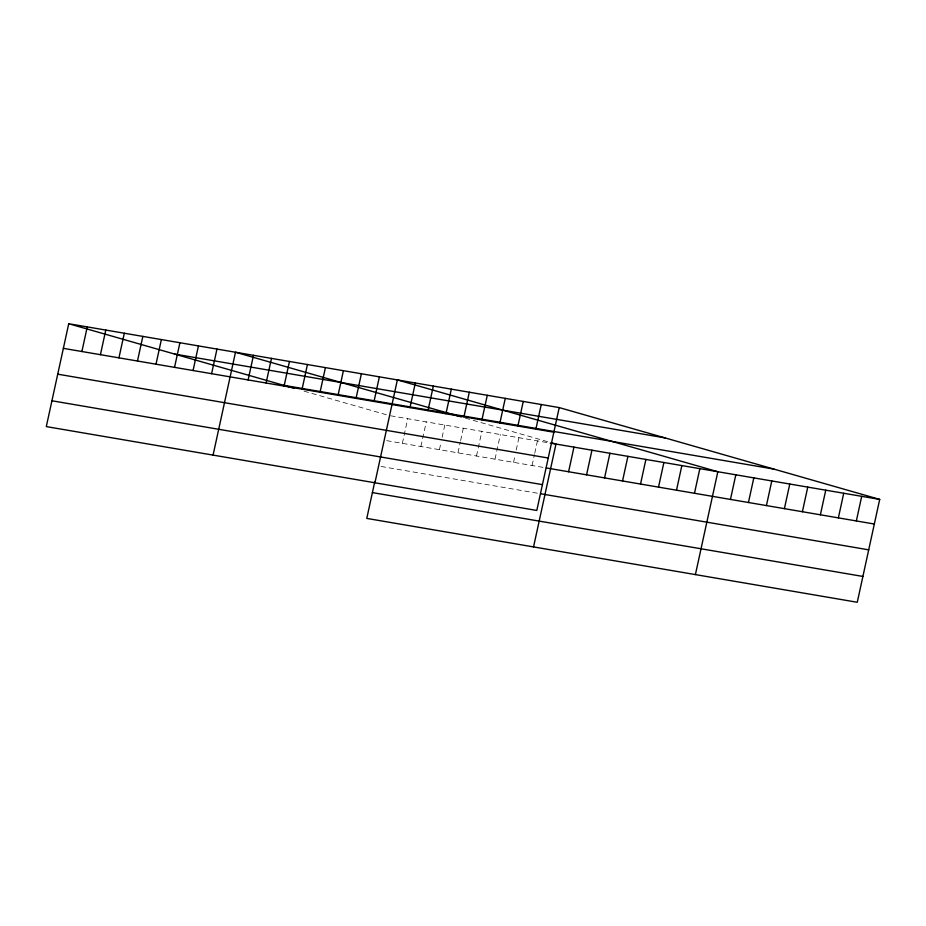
<?xml version="1.0" encoding="UTF-8"?>
<svg xmlns="http://www.w3.org/2000/svg" width="926" height="926" viewBox="0 0 926 926"><rect width="100%" height="100%" fill="white"/><g stroke="black" fill="none" stroke-linecap="round" stroke-linejoin="round"><path stroke-width="0.69" stroke-dasharray="4.63 3.47" d="M402.359 443.334L407.729 418.714M420.89 446.506L426.261 421.886M439.422 449.666L440.915 442.836M442.107 437.361L444.793 425.046M457.953 452.837L460.338 441.899M460.639 440.533L463.324 428.217M476.485 456.009L481.856 431.389M495.016 459.18L500.376 434.56M513.548 462.34L515.03 455.499M516.222 450.036L518.907 437.72M532.068 465.512L534.464 454.573M534.753 453.196L537.439 440.892M390.622 415.786L550.264 443.079M386.686 440.66L543.481 467.456M381.049 466.472L537.844 493.28M465.327 418.089L550.472 442.489M304.052 391.154L387.832 415.149"/><path stroke-width="1.39" d="M68.732 323.73L46.3 426.597L536.802 510.457L559.223 407.59L68.732 323.73L294.433 388.399M81.893 351.521L87.264 326.901M100.425 354.681L105.784 330.061M118.945 357.853L124.316 333.233M137.476 361.024L142.847 336.404M156.008 364.184L161.379 339.564M174.539 367.356L179.91 342.736M193.071 370.527L198.442 345.907M211.603 373.687L216.973 349.067M213.073 455.106L235.493 352.239L461.206 416.908M248.11 379.938L253.481 355.318M266.098 383.005L271.468 358.385M284.085 386.084L289.456 361.464M302.073 389.163L307.432 364.543M320.06 392.23L325.42 367.61M338.036 395.309L343.407 370.689M356.024 398.388L361.395 373.768M374.011 401.456L379.382 376.836M374.717 481.948L366.777 518.41L857.268 602.27L879.7 499.403L559.223 407.59M374.937 482.782L397.358 379.915L717.835 471.728L695.403 574.595M409.975 407.614L415.346 382.994M427.962 410.681L433.333 386.061M445.95 413.76L451.321 389.14M463.938 416.827L469.297 392.207M481.914 419.906L487.284 395.286M499.901 422.985L505.272 398.365M517.889 426.053L523.259 401.433M535.876 429.132L541.247 404.512M533.538 546.93L555.97 444.063L551.85 442.883M568.587 471.751L573.958 447.131M586.575 474.83L591.945 450.21M604.562 477.909L609.921 453.289M622.538 480.976L627.909 456.356M640.526 484.055L645.897 459.435M658.513 487.122L663.884 462.502M676.501 490.201L681.86 465.581M694.477 493.28L699.848 468.66M730.452 499.427L735.823 474.806M748.439 502.505L753.81 477.885M766.427 505.573L771.786 480.953M784.403 508.652L789.774 484.032M802.391 511.731L807.761 487.111M820.378 514.798L825.749 490.178M838.366 517.877L843.725 493.257M856.342 520.956L861.712 496.336M174.482 354.033L664.984 437.882M283.449 385.251L773.939 469.1M63.362 348.35L553.864 432.21M550.264 443.079L879.7 499.403M57.736 374.173L548.227 458.023M546.328 467.943L874.329 524.023M51.925 400.773L542.428 484.634M540.691 493.766L868.704 549.847M372.402 492.597L862.905 576.447"/></g></svg>
